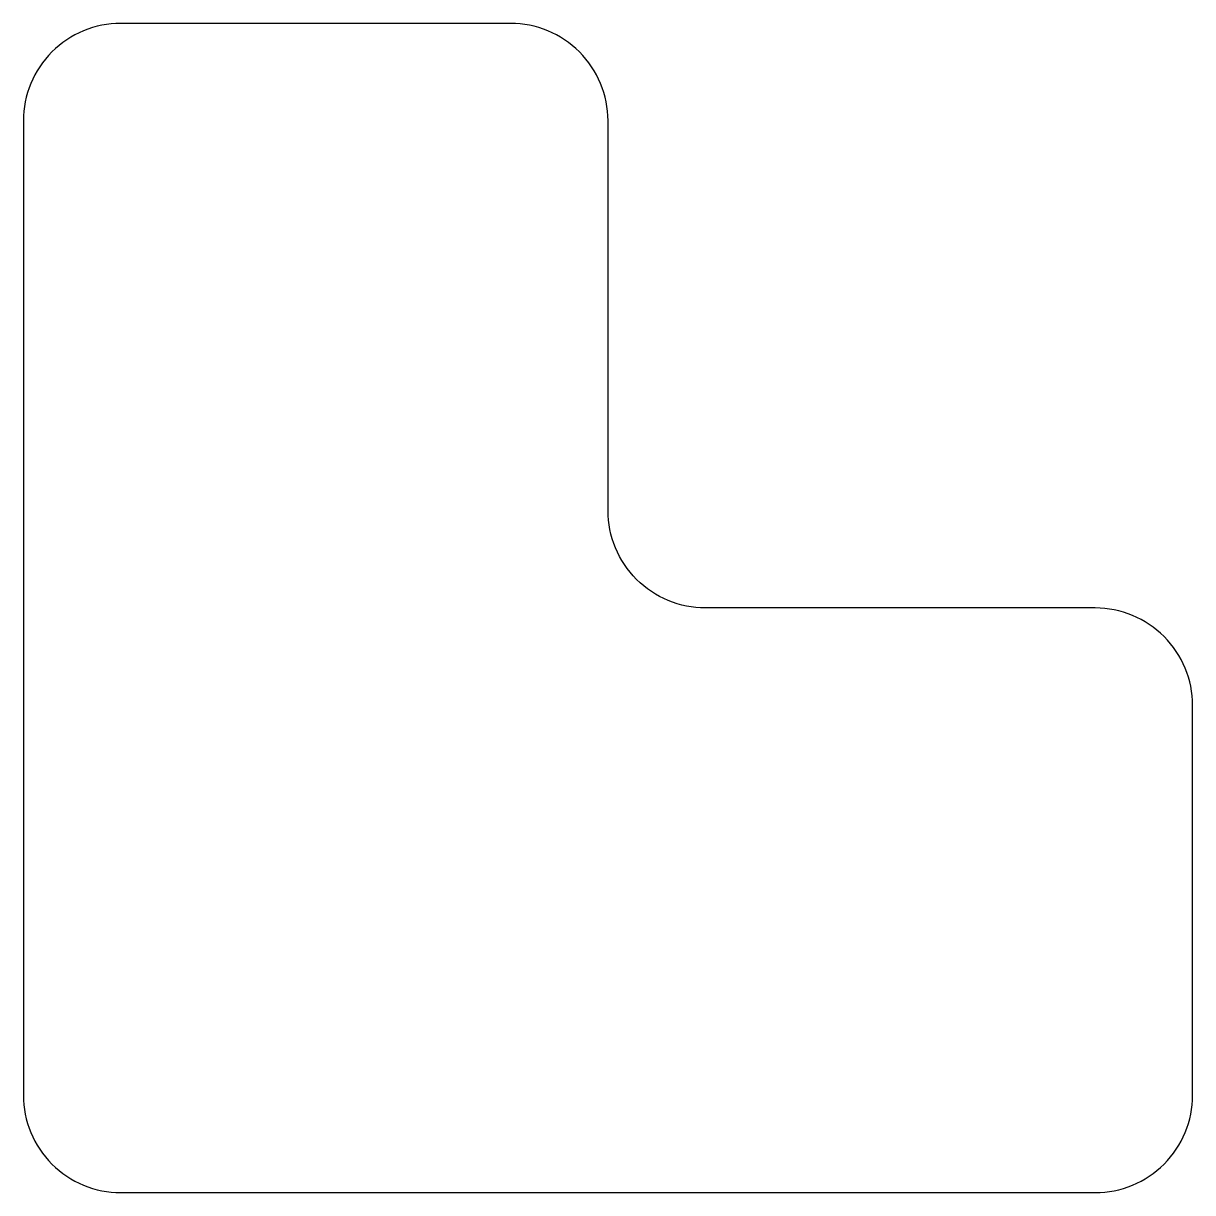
# Model space of a CAD drawing. Header units: millimetres. Extents: x 65.9 to 125.9, y 64.2 to 124.2.
import ezdxf

# ---------------------------------------------------------------- set-up
doc = ezdxf.new("R2010")
doc.units = ezdxf.units.MM
doc.header["$MEASUREMENT"] = 0

msp = doc.modelspace()

# ---------------------------------------------------------------- linework, layer by layer
msp.add_lwpolyline([(70.948, 64.223), (120.948, 64.223, 0.414214), (125.948, 69.223), (125.948, 89.223, 0.414214), (120.948, 94.223), (100.948, 94.223, -0.414214), (95.948, 99.223), (95.948, 119.223, 0.414214), (90.948, 124.223), (70.948, 124.223, 0.414214), (65.948, 119.223), (65.948, 69.223, 0.414214)], format="xyb", close=True)

doc.saveas('drawing.dxf')
